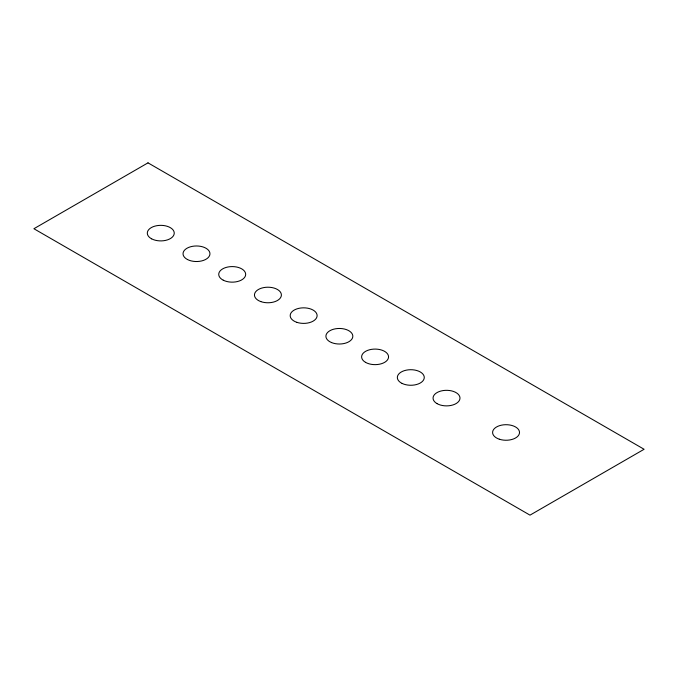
<?xml version="1.0" encoding="UTF-8"?>
<svg xmlns="http://www.w3.org/2000/svg" width="678" height="678" viewBox="0 0 678 678"><rect width="100%" height="100%" fill="white"/><g stroke="black" fill="none" stroke-linecap="round" stroke-linejoin="round"><path stroke-width="1.02" d="M147.999 162.856L33.9 228.732L530.001 515.144L644.1 449.268L147.999 162.856M151.592 238.817A13.467 7.78 0 0 0 173.899 234.868A13.467 7.78 0 0 0 156.813 225.689A13.467 7.78 0 0 0 151.592 238.817M187.492 259.538A13.467 7.78 0 0 0 209.672 255.343A13.467 7.78 0 0 0 192.298 246.36A13.467 7.78 0 0 0 187.492 259.538M223.265 280.192A13.467 7.78 0 0 0 245.402 275.929A13.467 7.78 0 0 0 227.944 266.988A13.467 7.78 0 0 0 223.265 280.192M260.818 301.6A13.467 7.78 0 0 0 281.387 295.244A13.467 7.78 0 0 0 261.564 288.133A13.467 7.78 0 0 0 260.818 301.6M296.905 322.347A13.467 7.78 0 0 0 317.118 315.617A13.467 7.78 0 0 0 296.905 308.88A13.467 7.78 0 0 0 296.905 322.347M331.559 342.576A13.467 7.78 0 0 0 352.772 336.966A13.467 7.78 0 0 0 333.754 329.169A13.467 7.78 0 0 0 331.559 342.576M402.088 383.417A13.467 7.78 0 0 0 424.055 378.866A13.467 7.78 0 0 0 406.258 370.163A13.467 7.78 0 0 0 402.088 383.417M365.552 362.357A13.467 7.78 0 0 0 388.096 358.874A13.467 7.78 0 0 0 371.595 349.348A13.467 7.78 0 0 0 365.552 362.357M436.996 403.605A13.467 7.78 0 0 0 459.531 400.113A13.467 7.78 0 0 0 443.031 390.587A13.467 7.78 0 0 0 436.996 403.605M499.313 439.208A13.467 7.78 0 0 0 519.518 432.471A13.467 7.78 0 0 0 499.313 425.742A13.467 7.78 0 0 0 499.313 439.208"/></g></svg>
